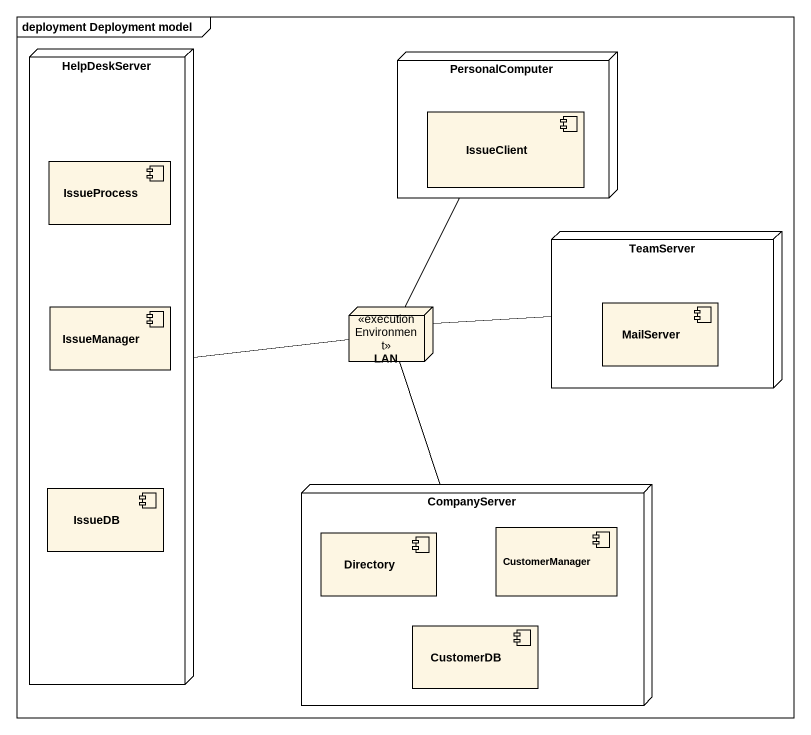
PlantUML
@startuml
mainframe deployment Deployment model
node HelpDeskServer {
  component IssueProcess
  component IssueManager
  component IssueDB
}
node PersonalComputer {
  component IssueClient
}
node TeamServer {
  component MailServer
}
node LAN <<executionEnvironment>>
node CompanyServer {
  component Directory
  component CustomerManager
  component CustomerDB
}
HelpDeskServer -right- LAN
PersonalComputer -- LAN
TeamServer -left- LAN
CompanyServer -up- LAN
@enduml
